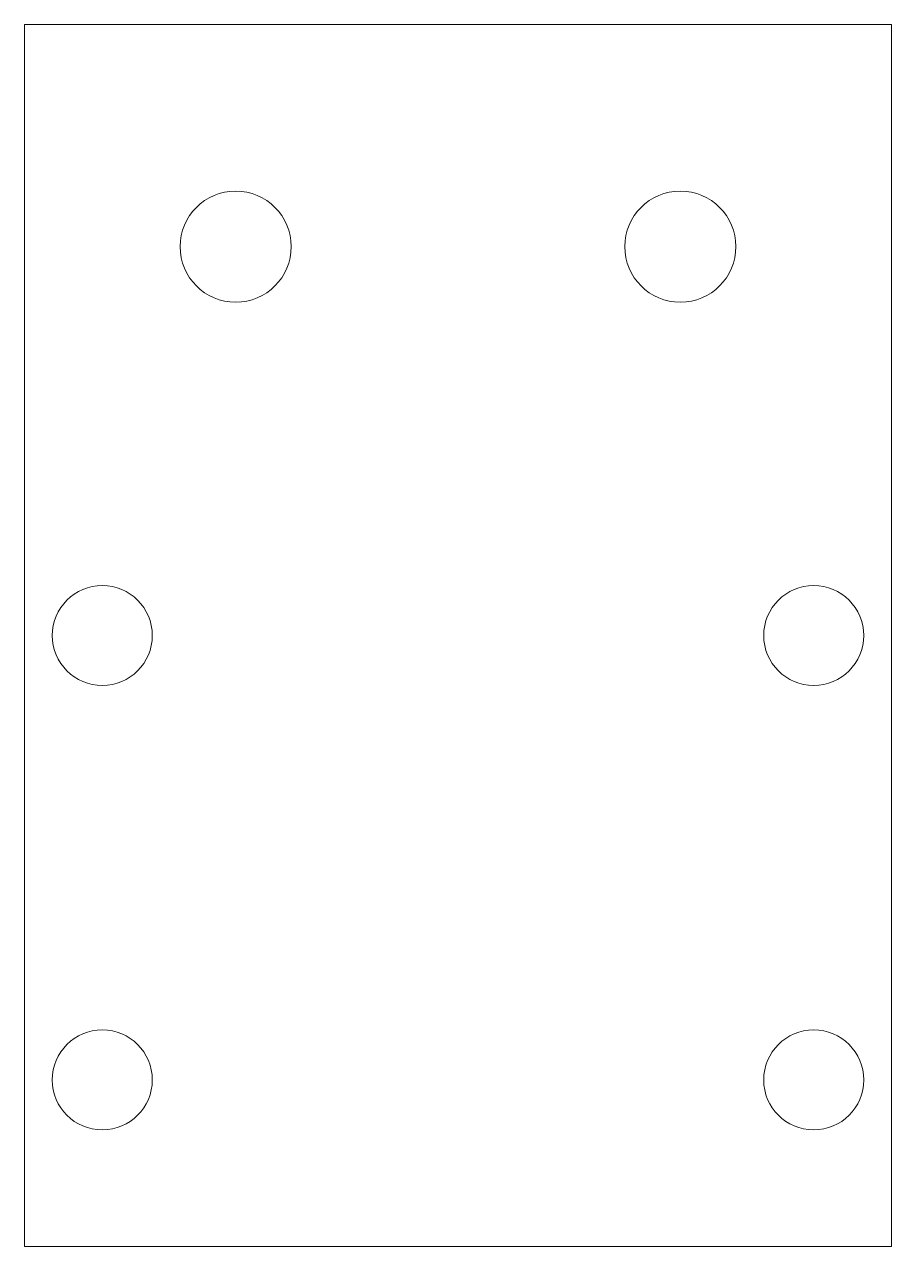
# Model space of a CAD drawing. Header units: millimetres. Extents: x -3.5 to 35.5, y -7.5 to 47.5.
import ezdxf

# ---------------------------------------------------------------- set-up
doc = ezdxf.new("R2010")
doc.units = ezdxf.units.MM

msp = doc.modelspace()

# ---------------------------------------------------------------- linework, layer by layer
at = {"color": 7, "linetype": 'Continuous', "lineweight": 15}
for p, q in [((-3.5, -7.5), (-3.5, 47.5)), ((-3.5, 47.5), (35.5, 47.5)), ((35.5, -7.5), (35.5, 47.5)), ((-3.5, -7.5), (35.5, -7.5))]:
    msp.add_line(p, q, dxfattribs=at)
for centre, radius in [((6, 37.5), 2.5), ((26, 37.5), 2.5), ((0, 20), 2.25), ((32, 20), 2.25), ((0, 0), 2.25), ((32, 0), 2.25)]:
    msp.add_circle(centre, radius, dxfattribs=at)

doc.saveas('drawing.dxf')
